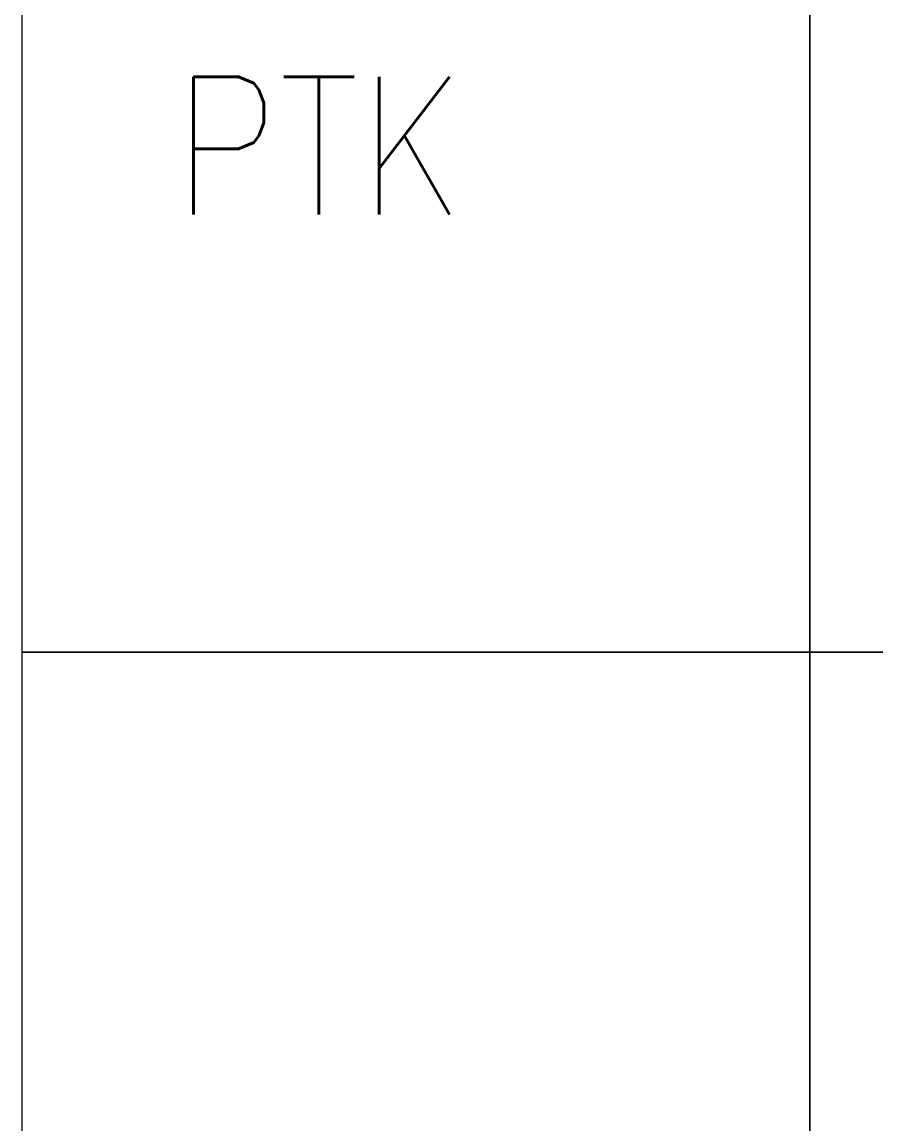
# Model space of a CAD drawing. Header units: inches. Extents: x -85907952 to 802144, y 988801 to 3125513.
# Drawn here: x 407298 to 409465, y 1051936 to 1054733 of the extents above; entities that cross this region are included whole.
import ezdxf

# ---------------------------------------------------------------- set-up
doc = ezdxf.new("R2010")
doc.units = ezdxf.units.IN
doc.header["$MEASUREMENT"] = 0
doc.layers.add('1', color=8, linetype='Continuous', lineweight=9)
doc.layers.add('t3', color=8, linetype='Continuous', lineweight=25)
doc.styles.add('LAILA', font='romans.shx', dxfattribs={"width": 0.85})

msp = doc.modelspace()

# ---------------------------------------------------------------- linework, layer by layer
at = {"layer": '1'}
for points in [[(407297.7, 1053133.4), (407297.7, 1055633.4), (409297.7, 1055633.4), (409297.7, 1053133.4)], [(409297.7, 1053133.4), (409297.7, 1055633.4), (411297.7, 1055633.4), (411297.7, 1053133.4)], [(407297.7, 1050633.4), (407297.7, 1053133.4), (409297.7, 1053133.4), (409297.7, 1050633.4)], [(409297.7, 1050633.4), (409297.7, 1053133.4), (411297.7, 1053133.4), (411297.7, 1050633.4)]]:
    msp.add_lwpolyline(points, close=True, dxfattribs=at)

# ---------------------------------------------------------------- texts
at = {"layer": 't3', "style": 'LAILA', "width": 0.85}
msp.add_text(' PTK', height=350, dxfattribs=at).set_placement((407477.6, 1054244.5))

doc.saveas('drawing.dxf')
